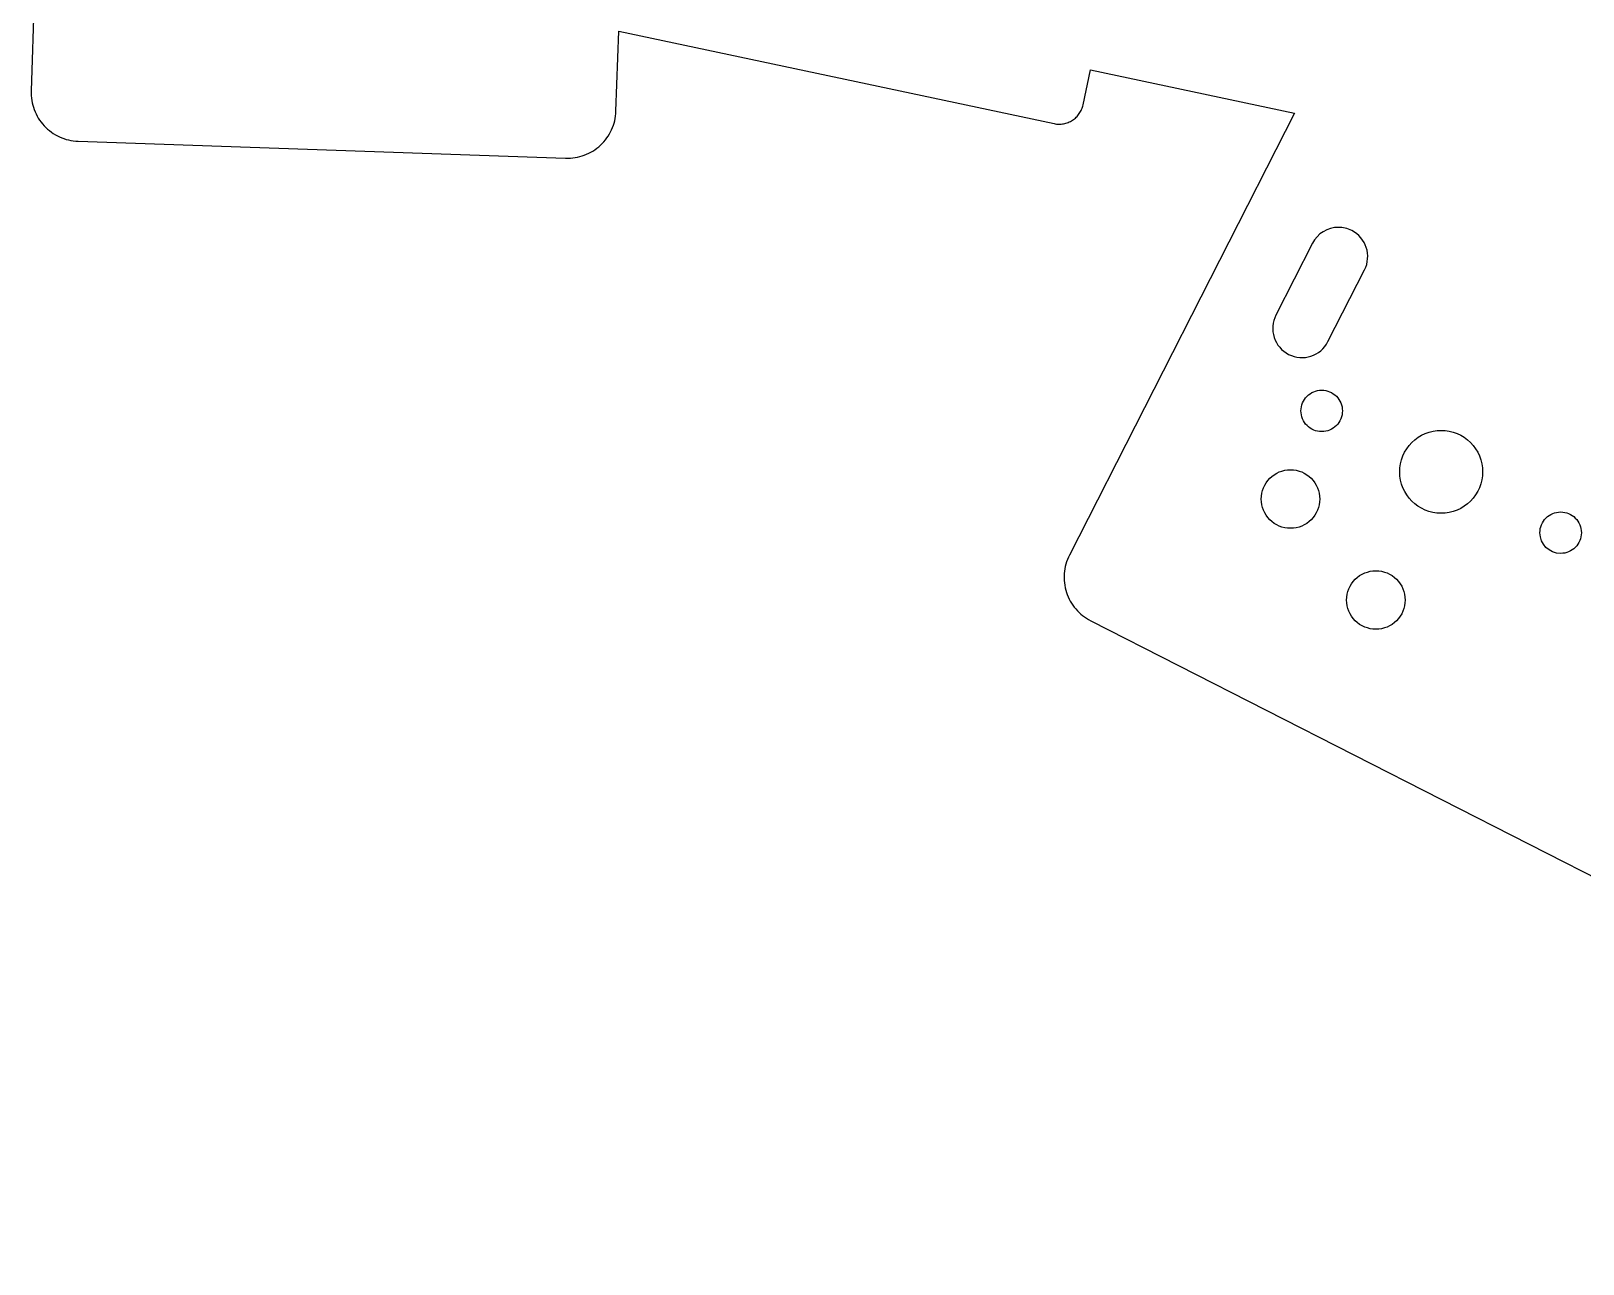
# Model space of a CAD drawing. Header units: millimetres. Extents: x 0 to 251, y 0 to 112.
# Drawn here: x 0.1 to 63.8, y 0.4 to 50.9 of the extents above; entities that cross this region are included whole.
import ezdxf

# ---------------------------------------------------------------- set-up
doc = ezdxf.new("R2010")
doc.units = ezdxf.units.MM
for name, color, linetype in [('circles', 7, 'CONTINUOUS'), ('edge', 7, 'CONTINUOUS'), ('slots', 7, 'CONTINUOUS')]:
    doc.layers.add(name, color=color, linetype=linetype)

msp = doc.modelspace()

# ---------------------------------------------------------------- linework, layer by layer
at = {"layer": 'circles', "color": 7}
for p, q in [((53.918964, 35.33108), (53.918964, 35.33108)), ((59.6695, 32.83414), (59.6695, 32.83414)), ((52.9893, 31.71827), (52.9893, 31.71827)), ((63.720036, 30.3372), (63.720036, 30.3372)), ((56.490956, 27.5772), (56.490956, 27.5772))]:
    msp.add_line(p, q, dxfattribs=at)
for points in [[(52.218964, 35.33108), (52.218964, 35.556514), (52.308517, 35.772715), (52.467923, 35.932121)], [(52.467923, 35.932121), (52.627329, 36.091527), (52.84353, 36.18108), (53.068964, 36.18108)], [(53.068964, 36.18108), (53.294398, 36.18108), (53.510599, 36.091527), (53.670005, 35.932121)], [(53.670005, 35.932121), (53.829411, 35.772715), (53.918964, 35.556514), (53.918964, 35.33108)], [(52.467923, 34.730039), (52.308517, 34.889445), (52.218964, 35.105646), (52.218964, 35.33108)], [(53.918964, 35.33108), (53.918964, 35.105646), (53.829411, 34.889445), (53.670005, 34.730039)], [(53.068964, 34.48108), (52.84353, 34.48108), (52.627329, 34.570633), (52.467923, 34.730039)], [(53.670005, 34.730039), (53.510599, 34.570633), (53.294398, 34.48108), (53.068964, 34.48108)], [(56.767418, 34.036222), (57.08623, 34.355033), (57.518632, 34.53414), (57.9695, 34.53414)], [(57.9695, 34.53414), (58.420368, 34.53414), (58.85277, 34.355033), (59.171582, 34.036222)], [(56.2695, 32.83414), (56.2695, 33.285008), (56.448607, 33.71741), (56.767418, 34.036222)], [(59.171582, 34.036222), (59.490393, 33.71741), (59.6695, 33.285008), (59.6695, 32.83414)], [(50.5893, 31.71827), (50.5893, 32.03653), (50.715728, 32.341754), (50.940772, 32.566798)], [(50.940772, 32.566798), (51.165816, 32.791842), (51.47104, 32.91827), (51.7893, 32.91827)], [(51.7893, 32.91827), (52.10756, 32.91827), (52.412784, 32.791842), (52.637828, 32.566798)], [(52.637828, 32.566798), (52.862872, 32.341754), (52.9893, 32.03653), (52.9893, 31.71827)], [(57.9695, 31.13414), (57.030616, 31.13414), (56.2695, 31.895256), (56.2695, 32.83414)], [(59.6695, 32.83414), (59.6695, 32.383272), (59.490393, 31.95087), (59.171582, 31.632058)], [(50.940772, 30.869742), (50.715728, 31.094786), (50.5893, 31.40001), (50.5893, 31.71827)], [(52.9893, 31.71827), (52.9893, 31.40001), (52.862872, 31.094786), (52.637828, 30.869742)], [(59.171582, 31.632058), (58.85277, 31.313247), (58.420368, 31.13414), (57.9695, 31.13414)], [(51.7893, 30.51827), (51.47104, 30.51827), (51.165816, 30.644698), (50.940772, 30.869742)], [(52.637828, 30.869742), (52.412784, 30.644698), (52.10756, 30.51827), (51.7893, 30.51827)], [(62.020036, 30.3372), (62.020036, 30.562634), (62.109589, 30.778835), (62.268995, 30.938241)], [(62.268995, 30.938241), (62.428401, 31.097647), (62.644602, 31.1872), (62.870036, 31.1872)], [(62.870036, 31.1872), (63.09547, 31.1872), (63.311671, 31.097647), (63.471077, 30.938241)], [(63.471077, 30.938241), (63.630483, 30.778835), (63.720036, 30.562634), (63.720036, 30.3372)], [(62.870036, 29.4872), (62.400594, 29.4872), (62.020036, 29.867758), (62.020036, 30.3372)], [(63.720036, 30.3372), (63.720036, 30.111766), (63.630483, 29.895565), (63.471077, 29.736159)], [(63.471077, 29.736159), (63.311671, 29.576753), (63.09547, 29.4872), (62.870036, 29.4872)], [(54.442428, 28.425728), (54.667472, 28.650772), (54.972696, 28.7772), (55.290956, 28.7772)], [(55.290956, 28.7772), (55.609216, 28.7772), (55.91444, 28.650772), (56.139484, 28.425728)], [(54.090956, 27.5772), (54.090956, 27.89546), (54.217384, 28.200684), (54.442428, 28.425728)], [(56.139484, 28.425728), (56.364528, 28.200684), (56.490956, 27.89546), (56.490956, 27.5772)], [(54.442428, 26.728672), (54.217384, 26.953716), (54.090956, 27.25894), (54.090956, 27.5772)], [(56.490956, 27.5772), (56.490956, 27.25894), (56.364528, 26.953716), (56.139484, 26.728672)], [(55.290956, 26.3772), (54.972696, 26.3772), (54.667472, 26.503628), (54.442428, 26.728672)], [(56.139484, 26.728672), (55.91444, 26.503628), (55.609216, 26.3772), (55.290956, 26.3772)]]:
    msp.add_open_spline(points, degree=3, dxfattribs=at)
at = {"layer": 'edge', "color": 1}
for p, q in [((0.866399, 69.445763), (0.133329, 48.458595)), ((24.123403, 47.620865), (24.238103, 50.90794)), ((24.238103, 50.90794), (42.095136, 47.112312)), ((43.281202, 47.882561), (43.585416, 49.313767)), ((43.585416, 49.313767), (51.952047, 47.535378)), ((0.133329, 48.458595), (0.132323, 48.359391)), ((0.132323, 48.359391), (0.136209, 48.260689)), ((0.136209, 48.260689), (0.144924, 48.162656)), ((0.144924, 48.162656), (0.158407, 48.065459)), ((0.158407, 48.065459), (0.176594, 47.969262)), ((0.176594, 47.969262), (0.199425, 47.874234)), ((0.199425, 47.874234), (0.226836, 47.780539)), ((0.226836, 47.780539), (0.258766, 47.688344)), ((43.221483, 47.694873), (43.239781, 47.740395)), ((43.239781, 47.740395), (43.255867, 47.7869)), ((43.255867, 47.7869), (43.26969, 47.834313)), ((43.26969, 47.834313), (43.281202, 47.882561)), ((0.258766, 47.688344), (0.295152, 47.597816)), ((0.295152, 47.597816), (0.335933, 47.50912)), ((0.335933, 47.50912), (0.381046, 47.422423)), ((0.381046, 47.422423), (0.43043, 47.33789)), ((0.43043, 47.33789), (0.484021, 47.255689)), ((0.484021, 47.255689), (0.541759, 47.175985)), ((0.541759, 47.175985), (0.60358, 47.098945)), ((24.016706, 47.042546), (24.046109, 47.13575)), ((24.046109, 47.13575), (24.070963, 47.230441)), ((24.070963, 47.230441), (24.091192, 47.32646)), ((24.091192, 47.32646), (24.106724, 47.423645)), ((24.106724, 47.423645), (24.117486, 47.521834)), ((24.117486, 47.521834), (24.123403, 47.620865)), ((42.095136, 47.112312), (42.143895, 47.103204)), ((42.143895, 47.103204), (42.192832, 47.096548)), ((42.437119, 47.099487), (42.485287, 47.107206)), ((42.485287, 47.107206), (42.533021, 47.117263)), ((42.533021, 47.117263), (42.580234, 47.129642)), ((42.580234, 47.129642), (42.62684, 47.144329)), ((42.62684, 47.144329), (42.67275, 47.161306)), ((42.67275, 47.161306), (42.717877, 47.180557)), ((42.717877, 47.180557), (42.762135, 47.202066)), ((51.952047, 47.535378), (42.72035, 29.41715)), ((42.762135, 47.202066), (42.805435, 47.225817)), ((42.805435, 47.225817), (42.847692, 47.251793)), ((42.847692, 47.251793), (42.88861, 47.279831)), ((42.88861, 47.279831), (42.927919, 47.309728)), ((42.927919, 47.309728), (42.965569, 47.341412)), ((42.965569, 47.341412), (43.001511, 47.374808)), ((43.001511, 47.374808), (43.035693, 47.409844)), ((43.035693, 47.409844), (43.068065, 47.446447)), ((43.068065, 47.446447), (43.098578, 47.484544)), ((43.098578, 47.484544), (43.12718, 47.524061)), ((43.12718, 47.524061), (43.153823, 47.564926)), ((43.153823, 47.564926), (43.178454, 47.607065)), ((43.178454, 47.607065), (43.201024, 47.650405)), ((43.201024, 47.650405), (43.221483, 47.694873)), ((0.60358, 47.098945), (0.669423, 47.024735)), ((0.669423, 47.024735), (0.738862, 46.953877)), ((0.738862, 46.953877), (0.811404, 46.886834)), ((0.811404, 46.886834), (0.886888, 46.823679)), ((0.886888, 46.823679), (0.965152, 46.764486)), ((0.965152, 46.764486), (1.046034, 46.709328)), ((1.046034, 46.709328), (1.129374, 46.658278)), ((1.129374, 46.658278), (1.21501, 46.611411)), ((1.21501, 46.611411), (1.30278, 46.5688)), ((1.30278, 46.5688), (1.392524, 46.530519)), ((1.392524, 46.530519), (1.484078, 46.496641)), ((1.484078, 46.496641), (1.577283, 46.467239)), ((1.577283, 46.467239), (1.671976, 46.442388)), ((23.689658, 46.44537), (23.748853, 46.523631)), ((23.748853, 46.523631), (23.804012, 46.604512)), ((23.804012, 46.604512), (23.855063, 46.68785)), ((23.855063, 46.68785), (23.901931, 46.773484)), ((23.901931, 46.773484), (23.944543, 46.861252)), ((23.944543, 46.861252), (23.982826, 46.950993)), ((23.982826, 46.950993), (24.016706, 47.042546)), ((42.192832, 47.096548), (42.241859, 47.092329)), ((42.241859, 47.092329), (42.290888, 47.090529)), ((42.290888, 47.090529), (42.339833, 47.091133)), ((42.339833, 47.091133), (42.388605, 47.094125)), ((42.388605, 47.094125), (42.437119, 47.099487)), ((1.671976, 46.442388), (1.767997, 46.422162)), ((1.767997, 46.422162), (1.865183, 46.406632)), ((1.865183, 46.406632), (1.963373, 46.395875)), ((1.963373, 46.395875), (2.062406, 46.389961)), ((2.062406, 46.389961), (22.054738, 45.691864)), ((22.824984, 45.817278), (22.915512, 45.853662)), ((22.915512, 45.853662), (23.004209, 45.89444)), ((23.004209, 45.89444), (23.090906, 45.93955)), ((23.090906, 45.93955), (23.175439, 45.988931)), ((23.175439, 45.988931), (23.257641, 46.042519)), ((23.257641, 46.042519), (23.337346, 46.100254)), ((23.337346, 46.100254), (23.414387, 46.162073)), ((23.414387, 46.162073), (23.488599, 46.227913)), ((23.488599, 46.227913), (23.559458, 46.297349)), ((23.559458, 46.297349), (23.626502, 46.369888)), ((23.626502, 46.369888), (23.689658, 46.44537)), ((22.054738, 45.691864), (22.153942, 45.690856)), ((22.153942, 45.690856), (22.252642, 45.694739)), ((22.252642, 45.694739), (22.350674, 45.703451)), ((22.350674, 45.703451), (22.447871, 45.716931)), ((22.447871, 45.716931), (22.544067, 45.735115)), ((22.544067, 45.735115), (22.639095, 45.757943)), ((22.639095, 45.757943), (22.732789, 45.785351)), ((22.732789, 45.785351), (22.824984, 45.817278)), ((42.677516, 29.32767), (42.639329, 29.23658)), ((42.72035, 29.41715), (42.677516, 29.32767)), ((42.508535, 28.66609), (42.503255, 28.56867)), ((42.518558, 28.76314), (42.508535, 28.66609)), ((42.53331, 28.85963), (42.518558, 28.76314)), ((42.552777, 28.9554), (42.53331, 28.85963)), ((42.576945, 29.05027), (42.552777, 28.9554)), ((42.6058, 29.14405), (42.576945, 29.05027)), ((42.639329, 29.23658), (42.6058, 29.14405)), ((42.503255, 28.56867), (42.502731, 28.47105)), ((42.502731, 28.47105), (42.506978, 28.37342)), ((42.506978, 28.37342), (42.51601, 28.27594)), ((42.51601, 28.27594), (42.529841, 28.17879)), ((42.529841, 28.17879), (42.548484, 28.08216)), ((42.548484, 28.08216), (42.571953, 27.98622)), ((42.571953, 27.98622), (42.600263, 27.89114)), ((42.600263, 27.89114), (42.633248, 27.79758)), ((42.633248, 27.79758), (42.670657, 27.70616)), ((42.670657, 27.70616), (42.712376, 27.61702)), ((42.712376, 27.61702), (42.758288, 27.53031)), ((42.758288, 27.53031), (42.808279, 27.44614)), ((42.808279, 27.44614), (42.862233, 27.36465)), ((42.862233, 27.36465), (42.920035, 27.28599)), ((42.920035, 27.28599), (42.981571, 27.21028)), ((42.981571, 27.21028), (43.046723, 27.13766)), ((43.046723, 27.13766), (43.115378, 27.06826)), ((43.115378, 27.06826), (43.18742, 27.00223)), ((43.18742, 27.00223), (43.262734, 26.93968)), ((43.262734, 26.93968), (43.341205, 26.88077)), ((43.341205, 26.88077), (43.422717, 26.82563)), ((43.422717, 26.82563), (43.507155, 26.77438)), ((43.507155, 26.77438), (43.594404, 26.72716)), ((43.594404, 26.72716), (95.36186, 0.35031))]:
    msp.add_line(p, q, dxfattribs=at)
at = {"layer": 'slots', "color": 1}
for p, q in [((53.755604, 42.85859), (53.755604, 42.85859)), ((52.687325, 42.20338), (51.189157, 39.26306)), ((53.327573, 38.17348), (54.825741, 41.11381))]:
    msp.add_line(p, q, dxfattribs=at)
for points in [[(53.755604, 42.85859), (53.304692, 42.858241), (52.892035, 42.605146), (52.687325, 42.20338)], [(54.301321, 42.7278), (54.132309, 42.813915), (53.94529, 42.858737), (53.755604, 42.85859)], [(54.825741, 41.11381), (55.126615, 41.704316), (54.891825, 42.426922), (54.301321, 42.7278)], [(51.189157, 39.26306), (51.044669, 38.979488), (51.018748, 38.650133), (51.117096, 38.347449)], [(51.117096, 38.347449), (51.215444, 38.044765), (51.430004, 37.793547), (51.713577, 37.64906)], [(51.713577, 37.64906), (52.304084, 37.348182), (53.026695, 37.582973), (53.327573, 38.17348)]]:
    msp.add_open_spline(points, degree=3, dxfattribs=at)

doc.saveas('drawing.dxf')
